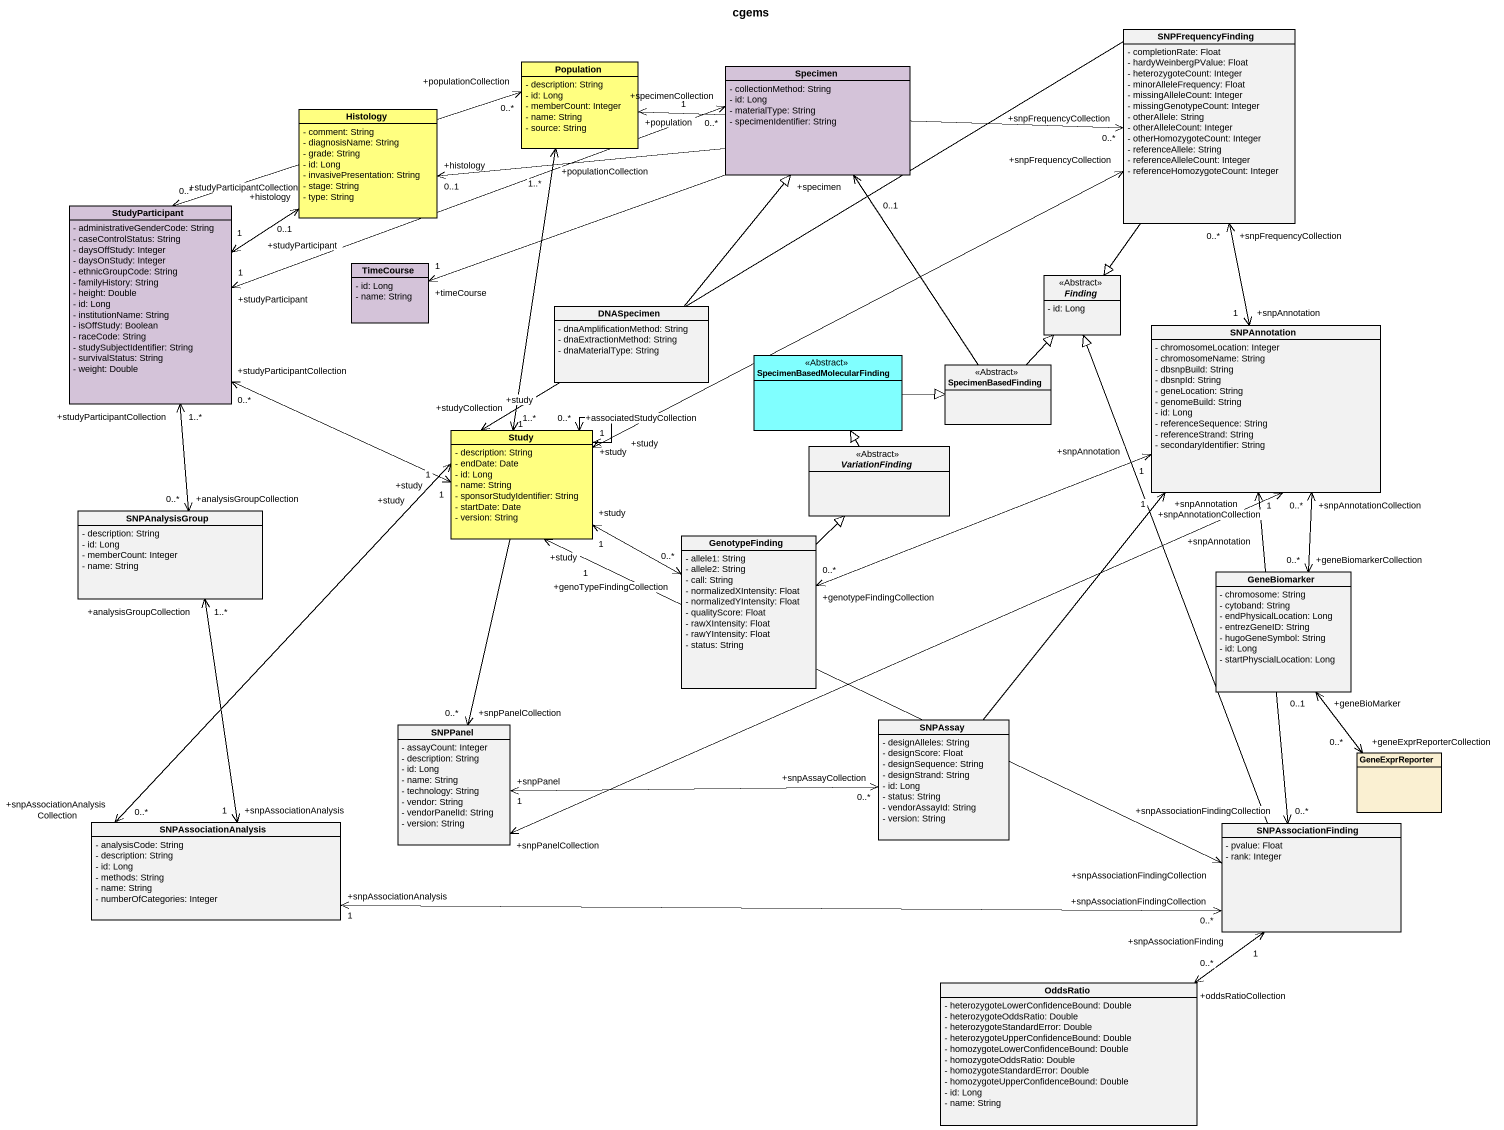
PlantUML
@startuml
title cgems
hide circle
hide empty members
skinparam classAttributeIconSize 0
class SNPFrequencyFinding {
  - completionRate: Float
  - hardyWeinbergPValue: Float
  - heterozygoteCount: Integer
  - minorAlleleFrequency: Float
  - missingAlleleCount: Integer
  - missingGenotypeCount: Integer
  - otherAllele: String
  - otherAlleleCount: Integer
  - otherHomozygoteCount: Integer
  - referenceAllele: String
  - referenceAlleleCount: Integer
  - referenceHomozygoteCount: Integer
}
class Population #FFFF80 {
  - description: String
  - id: Long
  - memberCount: Integer
  - name: String
  - source: String
}
class Specimen #D4C3D9 {
  - collectionMethod: String
  - id: Long
  - materialType: String
  - specimenIdentifier: String
}
class Histology #FFFF80 {
  - comment: String
  - diagnosisName: String
  - grade: String
  - id: Long
  - invasivePresentation: String
  - stage: String
  - type: String
}
class StudyParticipant #D4C3D9 {
  - administrativeGenderCode: String
  - caseControlStatus: String
  - daysOffStudy: Integer
  - daysOnStudy: Integer
  - ethnicGroupCode: String
  - familyHistory: String
  - height: Double
  - id: Long
  - institutionName: String
  - isOffStudy: Boolean
  - raceCode: String
  - studySubjectIdentifier: String
  - survivalStatus: String
  - weight: Double
}
class TimeCourse #D4C3D9 {
  - id: Long
  - name: String
}
abstract class Finding <<Abstract>> {
  - id: Long
}
class DNASpecimen {
  - dnaAmplificationMethod: String
  - dnaExtractionMethod: String
  - dnaMaterialType: String
}
class "SpecimenBasedMolecularFinding" as SpecimenBasedMolecularFindin <<Abstract>> #80FFFF
class SNPAnnotation {
  - chromosomeLocation: Integer
  - chromosomeName: String
  - dbsnpBuild: String
  - dbsnpId: String
  - geneLocation: String
  - genomeBuild: String
  - id: Long
  - referenceSequence: String
  - referenceStrand: String
  - secondaryIdentifier: String
}
class SpecimenBasedFinding <<Abstract>>
class Study #FFFF80 {
  - description: String
  - endDate: Date
  - id: Long
  - name: String
  - sponsorStudyIdentifier: String
  - startDate: Date
  - version: String
}
abstract class VariationFinding <<Abstract>>
class SNPAnalysisGroup {
  - description: String
  - id: Long
  - memberCount: Integer
  - name: String
}
class GenotypeFinding {
  - allele1: String
  - allele2: String
  - call: String
  - normalizedXIntensity: Float
  - normalizedYIntensity: Float
  - qualityScore: Float
  - rawXIntensity: Float
  - rawYIntensity: Float
  - status: String
}
class GeneBiomarker {
  - chromosome: String
  - cytoband: String
  - endPhysicalLocation: Long
  - entrezGeneID: String
  - hugoGeneSymbol: String
  - id: Long
  - startPhyscialLocation: Long
}
class SNPPanel {
  - assayCount: Integer
  - description: String
  - id: Long
  - name: String
  - technology: String
  - vendor: String
  - vendorPanelId: String
  - version: String
}
class SNPAssay {
  - designAlleles: String
  - designScore: Float
  - designSequence: String
  - designStrand: String
  - id: Long
  - status: String
  - vendorAssayId: String
  - version: String
}
class GeneExprReporter #FAF0D2
class SNPAssociationAnalysis {
  - analysisCode: String
  - description: String
  - id: Long
  - methods: String
  - name: String
  - numberOfCategories: Integer
}
class SNPAssociationFinding {
  - pvalue: Float
  - rank: Integer
}
class OddsRatio {
  - heterozygoteLowerConfidenceBound: Double
  - heterozygoteOddsRatio: Double
  - heterozygoteStandardError: Double
  - heterozygoteUpperConfidenceBound: Double
  - homozygoteLowerConfidenceBound: Double
  - homozygoteOddsRatio: Double
  - homozygoteStandardError: Double
  - homozygoteUpperConfidenceBound: Double
  - id: Long
  - name: String
}
SNPFrequencyFinding --|> Finding
SNPFrequencyFinding "+snpFrequencyCollection\n0..*" <--> "+snpAnnotation\n1" SNPAnnotation
SNPFrequencyFinding "+snpFrequencyCollection" <-left-> "+study" Study
SNPFrequencyFinding -left-> "+study\n1" Study
Population "+population\n1" <-right-> "+snpFrequencyCollection\n0..*" SNPFrequencyFinding
Specimen -left-> "+histology\n0..1" Histology
Specimen -left-> "+timeCourse\n1" TimeCourse
StudyParticipant "+studyParticipantCollection\n0..*" <-right-> "+populationCollection\n0..*" Population
StudyParticipant "+studyParticipant\n1" <-right-> "+specimenCollection\n0..*" Specimen
StudyParticipant "+studyParticipant\n1" <-up-> "+histology\n0..1" Histology
DNASpecimen -up-|> Specimen
SpecimenBasedMolecularFindin -right-|> SpecimenBasedFinding
SNPAnnotation "+snpAnnotationCollection\n0..*" <--> "+geneBiomarkerCollection\n0..*" GeneBiomarker
SNPAnnotation "+snpAnnotationCollection" <-left-> "+snpPanelCollection" SNPPanel
SNPAnnotation "+snpAnnotation\n1" <--> "+snpAssociationFindingCollection\n0..*" SNPAssociationFinding
SpecimenBasedFinding -up-> "+specimen\n0..1" Specimen
SpecimenBasedFinding -up-|> Finding
Study "+studyCollection\n1..*" <-up-> "+populationCollection\n1..*" Population
Study "+study\n1" <-left-> "+studyParticipantCollection\n0..*" StudyParticipant
Study "+study\n1" <--> "+associatedStudyCollection\n0..*" Study
Study "+study\n1" <-right-> "+genoTypeFindingCollection\n0..*" GenotypeFinding
Study --> "+snpPanelCollection\n0..*" SNPPanel
VariationFinding -up-|> SpecimenBasedMolecularFindin
SNPAnalysisGroup "+analysisGroupCollection\n0..*" <-up-> "+studyParticipantCollection\n1..*" StudyParticipant
SNPAnalysisGroup "+analysisGroupCollection\n1..*" <--> "+snpAssociationAnalysis\n1" SNPAssociationAnalysis
GenotypeFinding "+genotypeFindingCollection\n0..*" <-right-> "+snpAnnotation\n1" SNPAnnotation
GenotypeFinding -up-|> VariationFinding
SNPPanel "+snpPanel\n1" <-right-> "+snpAssayCollection\n0..*" SNPAssay
SNPAssay -up-> "+snpAnnotation\n1" SNPAnnotation
GeneExprReporter "+geneExprReporterCollection\n0..*" <-up-> "+geneBioMarker\n0..1" GeneBiomarker
SNPAssociationAnalysis "+snpAssociationAnalysisCollection\n0..*" <-up-> "+study\n1" Study
SNPAssociationAnalysis "+snpAssociationAnalysis\n1" <-right-> "+snpAssociationFindingCollection\n0..*" SNPAssociationFinding
SNPAssociationFinding -up-|> Finding
SNPAssociationFinding "+snpAssociationFindingCollection" <-left-> "+study\n1" Study
SNPAssociationFinding "+snpAssociationFinding\n1" <--> "+oddsRatioCollection\n0..*" OddsRatio
@enduml
